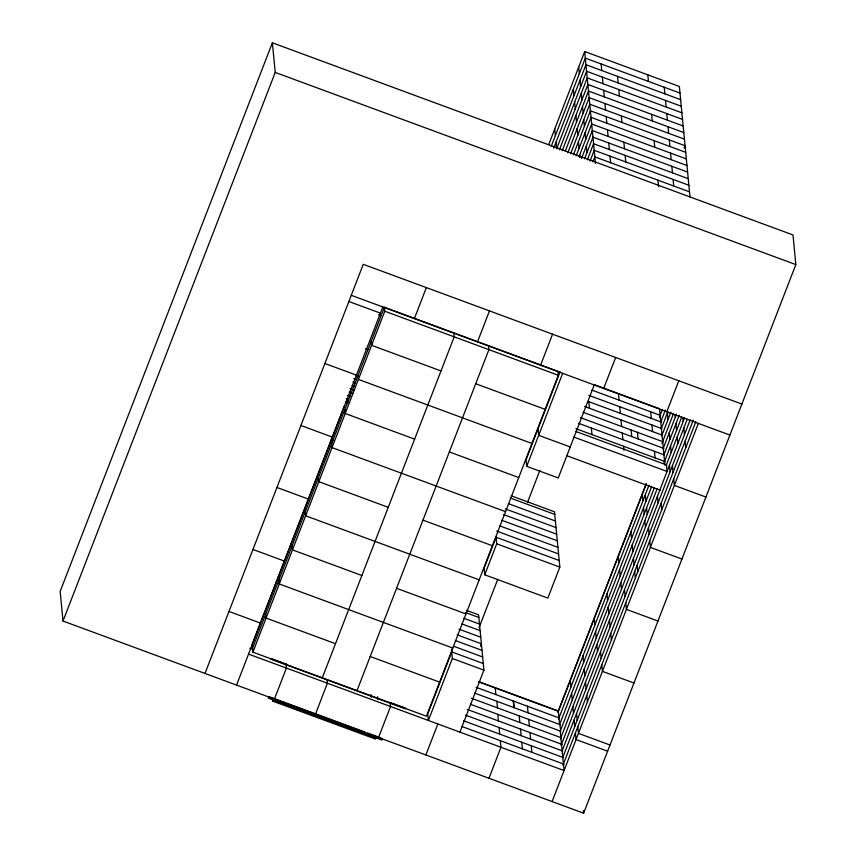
<?xml version="1.0" encoding="UTF-8"?>
<svg xmlns="http://www.w3.org/2000/svg" width="856" height="856" viewBox="0 0 856 856"><rect width="100%" height="100%" fill="white"/><g stroke="black" fill="none" stroke-linecap="round" stroke-linejoin="round"><path stroke-width="1.28" d="M272.369 42.8L60.166 591.421L63.012 621.049L583.632 813.2L795.834 264.579L792.988 234.951L272.369 42.8L275.225 72.428L63.012 621.049M205.001 673.458L363.254 264.311L741.885 404.064M344.454 405.605L252.135 644.268L252.895 652.165L426.438 716.215L558.315 375.27L557.93 371.322L384.398 307.272L252.52 648.217M236.556 685.1L382.825 306.951M346.38 402.866L347.793 399.217L348.05 401.849M252.895 652.165L384.783 311.22L384.398 307.272M414.379 318.603L426.363 287.605M375.977 737.476L375.377 739.028L272.829 701.182L273.428 699.63L363.361 732.822M274.412 699.074L286.407 668.076L286.022 664.128M322.305 677.792L454.194 336.836L453.808 332.888M315.436 714.214L327.42 683.216L327.11 679.921M548.739 144.525L584.702 51.542L679.354 86.477L690.011 197.094M551.211 146.344L585.333 58.122L679.996 93.058M477.477 341.897L489.471 310.899M553.693 148.163L585.975 64.714L680.627 99.649M559.428 149.789L587.237 77.885L681.9 112.821M562.21 150.795L587.869 84.466L682.532 119.401M565.249 151.18L588.511 91.046L683.163 125.982M357.016 690.599L488.904 349.655L488.519 345.696M567.796 152.807L589.142 97.638L683.794 132.573M570.588 153.812L589.773 104.218L684.436 139.154M573.381 154.818L590.405 110.799L685.067 145.734L684.147 148.12M576.174 155.824L591.047 117.39L685.699 152.325M578.966 156.83L591.678 123.97L686.33 158.906M581.524 158.456L592.309 130.561L686.972 165.497M584.552 158.841L592.941 137.142L687.603 172.077M587.344 159.847L593.582 143.722L688.235 178.658M590.062 161.035L594.214 150.314L688.866 185.249M592.93 161.859L594.845 156.894L689.508 191.83M378.534 737.508L390.529 706.51L390.143 702.562M382.45 738.493L381.851 740.044L268.26 698.122L268.859 696.57L364.977 732.051M540.585 365.18L552.569 334.182M559.203 560.52L496.095 537.226L484.1 568.223L484.742 574.804L547.84 598.098L559.835 567.1L554.506 511.792L511.203 495.806M560.113 371.707L526.066 459.736L526.697 466.317L558.251 477.969L594.225 384.975M451.476 649.276L452.364 658.489L428.385 720.485L427.754 713.904L451.733 651.908L483.287 663.55M484.742 574.804L496.726 543.806L496.095 537.226M526.697 466.317L562.67 373.334M425.871 754.971L437.855 723.973M479.007 627.737L497.711 579.384M527.446 502.515L539.922 470.276M480.43 646.28L481.382 643.798L457.115 634.842M459.94 732.126L483.918 670.141L478.59 614.833L466.456 610.349M603.683 388.474L615.678 357.476M488.969 778.265L500.963 747.267L500.321 740.686M659.409 417.161L662.437 409.339M660.522 422.5L665.38 409.96M666.792 411.768L678.787 380.77M661.153 429.091L667.873 411.736M661.795 435.672L670.901 412.121M651.705 486.422L559.621 724.465L558.326 710.972L646.312 483.49M557.877 712.534L646.483 483.48M661.945 443.494L673.458 413.737M558.508 719.126L648.976 485.245M663.058 448.844L676.486 414.122M663.689 455.424L679.236 415.246M654.252 488.048L560.263 731.056L564.061 770.561L248.54 654.102M663.849 463.246L681.761 416.936M560.413 738.878L657.29 488.434M684.629 417.76L666.396 464.872L667.038 471.463M561.044 745.458L687.293 419.098M562.157 750.808L690.203 419.772M562.799 757.389L693.242 420.157M562.948 765.211L695.789 421.783M552.077 801.558L698.346 423.41M681.258 106.23L586.606 71.294L556.635 148.784L555.993 142.203M275.225 72.428L795.834 264.579M594.353 384.676L658.735 408.43M351.27 295.309L729.9 435.051M384.783 311.22L558.315 375.27M591.892 390.111L660.607 415.481M348.874 301.505L380.428 313.157M378.566 314.676L381.07 315.607M588.81 395.333L661.239 422.062M588.211 401.453L661.87 428.642M584.509 406.44L662.512 435.233M582.979 412.228L663.282 441.867M580.207 417.557L663.914 448.448M441 370.937L371.59 345.31L371.215 341.362M475.711 383.745L545.133 409.361M578.367 423.228L664.417 454.985M365.373 348.777L367.887 349.697M575.917 428.674L665.048 461.566M575.649 431.381L666.749 465.011M573.788 437.041L667.391 471.592M570.246 446.971L538.692 435.33L538.06 428.738M705.922 497.047L674.368 485.406L673.736 478.814M324.895 363.5L356.449 375.142M356.053 375.591L358.557 376.512M566.597 455.638L660.19 490.188M531.94 443.462L358.407 379.411L358.022 375.463M353.806 378.577L356.428 379.54M352.95 382.065L355.422 382.985M352.084 385.564L354.951 386.612M349.986 388.592L353.71 389.972M349.13 392.091L352.843 393.46M347.418 395.269L351.131 396.638M346.166 398.618L348.649 399.527M345.31 402.106L347.793 403.026M414.625 439.128L345.214 413.502L344.829 409.553M449.336 451.936L518.747 477.552M681.943 559.032L650.389 547.391L649.758 540.81M510.219 497.989L554.763 514.424M300.916 425.496L332.47 437.138M508.378 503.66L555.394 521.004M333.744 440.615L331.261 439.695L332.021 447.602L505.564 511.653M505.297 508.871L556.025 527.596M503.456 514.542L556.668 534.176M501.616 520.213L557.299 540.767M499.776 525.884L557.93 547.348M496.694 531.095L558.561 553.928M496.726 543.806L559.835 567.1M388.25 507.319L318.839 481.693L318.453 477.744M422.96 520.127L492.371 545.743M657.964 621.028L626.41 609.386L625.779 602.795M276.937 487.481L308.492 499.123M479.189 579.844L305.645 515.793L304.886 507.886M465.504 612.532L478.846 617.465M361.874 575.5L292.463 549.884L292.078 545.935M396.585 588.318L465.996 613.934M463.706 618.225L479.478 624.045M633.986 683.024L602.431 671.372L601.8 664.791M461.908 623.917L480.12 630.626M252.959 549.477L284.513 561.119M458.902 629.149L480.751 637.217M455.317 640.534L482.014 650.389M453.53 646.216L482.656 656.969M452.813 648.035L279.27 583.985L278.51 576.077M452.364 658.489L483.918 670.141M478.814 681.622L558.326 710.972M478.846 681.954L558.358 711.293M476.086 687.282L559.61 718.109M474.556 693.071L560.241 724.7M335.499 643.691L266.088 618.075L265.702 614.127M370.209 656.509L439.62 682.125M610.007 745.009L578.453 733.367L577.821 726.776M471.474 698.282L560.883 731.281M228.98 611.462L260.534 623.104M607.61 751.204L576.056 739.563L575.425 732.982M470.383 704.231L561.515 737.861M467.301 709.442L562.146 744.453M465.653 715.188L562.777 751.033M463.62 720.784L563.419 757.614M249.888 648.249L252.798 649.319M461.78 726.455L564.051 764.205M286.963 664.395L271.181 658.574L270.945 659.195L405.359 708.811L405.594 708.19L389.822 702.359M367.47 732.971L381.198 738.033M364.463 733.228L370.455 735.443M371.558 735.85L374.875 737.07M664.213 87.237L664.855 93.828M665.487 100.409L666.118 106.989M666.749 113.581L667.391 120.161M668.022 126.752L668.654 133.333M669.285 139.913L669.927 146.504M670.558 153.085L671.19 159.665M671.821 166.257L672.463 172.837M673.094 179.428L673.726 186.009M682.81 417.535L683.184 421.484M683.816 428.064L684.458 434.655M685.089 441.236L685.72 447.816M647.81 74.836L648.441 81.416M651.609 114.34L652.24 120.921M654.145 140.684L654.776 147.264M657.954 180.188L658.585 186.769M675.031 414.593L675.288 417.225M675.919 423.816L676.561 430.397M677.192 436.977L677.824 443.569M667.391 412.966L668.022 419.558M669.296 432.729L669.927 439.31M670.558 445.89L671.2 452.482M672.463 465.643L673.094 472.234M669.435 465.257L670.066 471.849M659.495 408.719L664.952 465.343M661.11 503.232L661.742 509.812M650.667 411.811L651.298 418.391M651.93 424.972L652.561 431.563M654.466 451.315L655.097 457.896M617.518 76.355L618.16 82.946M618.792 89.527L619.423 96.107M621.328 115.86L621.959 122.451M623.863 142.203L624.495 148.784M625.126 155.375L625.768 161.955M657.44 496.255L658.071 502.846M645.317 494.715L645.948 501.295M646.58 507.886L647.222 514.467M648.484 527.638L649.115 534.219M637.42 432.323L638.062 438.903M601.115 63.954L601.747 70.534M602.378 77.115L603.009 83.706M603.651 90.287L604.283 96.867M604.914 103.458L605.556 110.039M606.187 116.63L606.818 123.211M607.45 129.791L608.092 136.382M608.723 142.963L609.354 149.543M609.986 156.134L610.628 162.715M642.278 494.329L642.92 500.91M643.552 507.501L644.183 514.082M644.814 520.673L645.456 527.253M631.118 429.99L631.749 436.581M637.132 565.217L637.763 571.808M618.481 393.578L619.113 400.159M619.744 406.75L620.375 413.33M621.017 419.911L621.649 426.502M622.28 433.083L622.911 439.663M623.553 446.254L623.928 450.203M584.702 51.542L595.476 163.475M630.926 531.908L631.557 538.499M632.199 545.079L632.83 551.66M633.461 558.251L634.093 564.832M634.735 571.412L635.366 578.003M578.71 67.035L579.341 73.627M579.972 80.207L580.614 86.798M581.245 93.379L581.877 99.959M582.508 106.551L583.15 113.131M583.781 119.712L584.413 126.303M585.044 132.883L585.686 139.475M586.317 146.055L586.948 152.636M624.505 589.634L625.137 596.215M573.349 89.12L573.98 95.712M574.611 102.292L575.253 108.873M575.885 115.464L576.516 122.044M577.147 128.625L577.789 135.216M578.421 141.796L579.052 148.388M579.683 154.968L579.94 157.6M618.3 556.325L618.942 562.906M619.573 569.486L620.204 576.077M620.835 582.658L621.477 589.238M588.832 401.689L589.463 408.269M591.368 428.021L591.999 434.602M606.947 593.904L607.578 600.484M608.22 607.075L608.851 613.656M609.483 620.236L610.114 626.827M610.756 633.408L611.387 639.988M554.731 129.031L555.362 135.612M600.527 651.619L601.158 658.2M594.321 618.31L594.963 624.901M595.594 631.482L596.225 638.062M596.857 644.654L597.499 651.234M582.968 655.889L583.599 662.48M584.241 669.06L584.873 675.641M585.504 682.232L586.135 688.812M586.777 695.404L587.409 701.984M576.548 713.615L577.179 720.196M583.375 810.568L583.632 813.2M570.342 680.306L570.984 686.887M571.615 693.467L572.247 700.058M572.878 706.639L573.52 713.23M574.151 719.81L574.783 726.391M559.931 724.583L560.316 728.531M527.435 706.232L528.077 712.823M528.708 719.404L529.34 725.995M529.971 732.576L530.613 739.156M531.244 745.747L531.876 752.328M519.239 715.916L519.881 722.496M520.512 729.077L521.144 735.668M521.775 742.248L522.417 748.84M513.547 701.107L514.178 707.698M513.236 701L513.878 707.58M496.833 701.289L497.464 707.869M495.25 688.01L495.892 694.591M497.785 714.343L498.427 720.934M499.059 727.514L499.69 734.095M377.56 696.731L377.806 699.309M370.99 694.633L371.247 697.276M272.572 698.517L272.829 701.182"/></g></svg>
